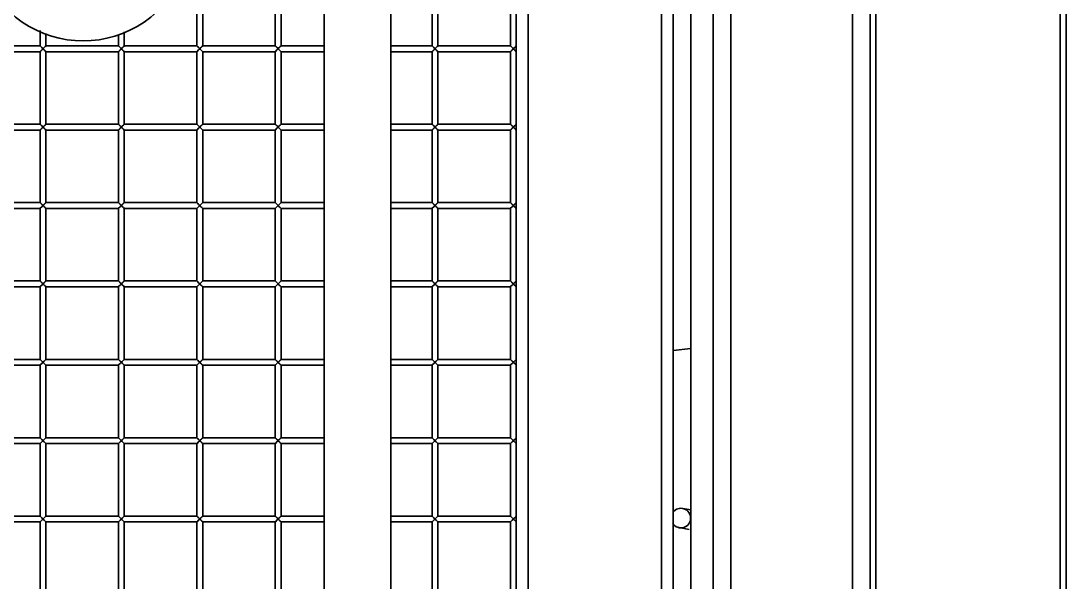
# Model space of a CAD drawing. Header units: millimetres. Extents: x 32496 to 166256, y 3504 to 23939.
# Drawn here: x 95858 to 96391, y 22008 to 22294 of the extents above; entities that cross this region are included whole.
import ezdxf

# ---------------------------------------------------------------- set-up
doc = ezdxf.new("R2010")
doc.units = ezdxf.units.MM
doc.layers.get('0').update_dxf_attribs({"lineweight": 35})

# ---------------------------------------------------------------- blocks, each defined once
blk = doc.blocks.new('8-1250')
at = {"linetype": 'Continuous'}
for p, q in [((-3742.63, -34671.29), (-3742.63, -32152.29)), ((-3680.63, -34671.29), (-3680.63, -32152.29)), ((-3671.63, -32152.29), (-3671.63, -34671.29)), ((-3668.63, -32152.29), (-3668.63, -34671.29)), ((-3574.63, -32152.29), (-3574.63, -34671.29)), ((-3571.63, -32152.29), (-3571.63, -34671.29)), ((-3751.63, -34591.29), (-3751.63, -32232.29)), ((-3846.13, -32251.79), (-3846.13, -34571.79)), ((-3778.13, -34571.79), (-3778.13, -32251.79)), ((-3772.13, -32251.79), (-3772.13, -34571.79)), ((-3950.13, -32393.79), (-3950.13, -33324.79)), ((-3916.13, -32393.79), (-3916.13, -33324.79)), ((-3852.13, -33311.79), (-3852.13, -32408.79)), ((-3763.13, -32421.29), (-3763.13, -34421.29)), ((-4015.13, -32441.79), (-4015.13, -32478.79)), ((-4012.13, -32441.79), (-4012.13, -32478.79)), ((-3975.13, -32441.79), (-3975.13, -32478.79)), ((-3972.13, -32441.79), (-3972.13, -32478.79)), ((-3895.13, -32441.79), (-3895.13, -32478.79)), ((-3892.13, -32441.79), (-3892.13, -32478.79)), ((-3855.13, -32441.79), (-3855.13, -32478.79)), ((-4095.13, -32471.04), (-4095.13, -32478.79)), ((-4092.13, -32472.55), (-4092.13, -32478.79)), ((-4055.13, -32473.12), (-4055.13, -32478.79)), ((-4052.13, -32471.58), (-4052.13, -32478.79)), ((-4132.13, -32478.79), (-4095.13, -32478.79)), ((-4095.13, -32481.79), (-4092.13, -32478.79)), ((-4092.13, -32481.79), (-4095.13, -32478.79)), ((-4092.13, -32478.79), (-4055.13, -32478.79)), ((-4055.13, -32481.79), (-4052.13, -32478.79)), ((-4052.13, -32481.79), (-4055.13, -32478.79)), ((-4052.13, -32478.79), (-4015.13, -32478.79)), ((-4015.13, -32481.79), (-4012.13, -32478.79)), ((-4012.13, -32481.79), (-4015.13, -32478.79)), ((-4012.13, -32478.79), (-3975.13, -32478.79)), ((-3975.13, -32481.79), (-3972.13, -32478.79)), ((-3972.13, -32481.79), (-3975.13, -32478.79)), ((-3972.13, -32478.79), (-3950.13, -32478.79)), ((-3916.13, -32478.79), (-3895.13, -32478.79)), ((-3895.13, -32481.79), (-3892.13, -32478.79)), ((-3892.13, -32481.79), (-3895.13, -32478.79)), ((-3892.13, -32478.79), (-3855.13, -32478.79)), ((-3855.13, -32481.79), (-3852.13, -32478.79)), ((-3852.13, -32481.79), (-3855.13, -32478.79)), ((-4132.13, -32481.79), (-4095.13, -32481.79)), ((-4095.13, -32481.79), (-4095.13, -32518.79)), ((-4095.01, -32481.67), (-4094.22, -32480.88)), ((-4094.22, -32480.88), (-4093.63, -32480.29)), ((-4092.13, -32481.79), (-4092.13, -32518.79)), ((-4092.13, -32481.79), (-4055.13, -32481.79)), ((-4055.13, -32481.79), (-4055.13, -32518.79)), ((-4055.01, -32481.67), (-4054.22, -32480.88)), ((-4054.22, -32480.88), (-4053.63, -32480.29)), ((-4052.13, -32481.79), (-4052.13, -32518.79)), ((-4052.13, -32481.79), (-4015.13, -32481.79)), ((-4015.13, -32481.79), (-4015.13, -32518.79)), ((-4015.01, -32481.67), (-4014.22, -32480.88)), ((-4014.22, -32480.88), (-4013.63, -32480.29)), ((-4012.13, -32481.79), (-4012.13, -32518.79)), ((-4012.13, -32481.79), (-3975.13, -32481.79)), ((-3975.13, -32481.79), (-3975.13, -32518.79)), ((-3975.01, -32481.67), (-3974.22, -32480.88)), ((-3974.22, -32480.88), (-3973.63, -32480.29)), ((-3972.13, -32481.79), (-3972.13, -32518.79)), ((-3972.13, -32481.79), (-3950.13, -32481.79)), ((-3916.13, -32481.79), (-3895.13, -32481.79)), ((-3895.13, -32481.79), (-3895.13, -32518.79)), ((-3895.01, -32481.67), (-3894.22, -32480.88)), ((-3894.22, -32480.88), (-3893.63, -32480.29)), ((-3892.13, -32481.79), (-3892.13, -32518.79)), ((-3892.13, -32481.79), (-3855.13, -32481.79)), ((-3855.13, -32481.79), (-3855.13, -32518.79)), ((-3855.01, -32481.67), (-3854.22, -32480.88)), ((-3854.22, -32480.88), (-3853.63, -32480.29)), ((-4132.13, -32518.79), (-4095.13, -32518.79)), ((-4132.13, -32521.79), (-4095.13, -32521.79)), ((-4095.13, -32521.79), (-4092.13, -32518.79)), ((-4092.13, -32521.79), (-4095.13, -32518.79)), ((-4095.13, -32521.79), (-4095.13, -32558.79)), ((-4095.01, -32521.67), (-4094.22, -32520.88)), ((-4094.22, -32520.88), (-4093.63, -32520.29)), ((-4092.13, -32518.79), (-4055.13, -32518.79)), ((-4092.13, -32521.79), (-4092.13, -32558.79)), ((-4092.13, -32521.79), (-4055.13, -32521.79)), ((-4055.13, -32521.79), (-4052.13, -32518.79)), ((-4052.13, -32521.79), (-4055.13, -32518.79)), ((-4055.13, -32521.79), (-4055.13, -32558.79)), ((-4055.01, -32521.67), (-4054.22, -32520.88)), ((-4054.22, -32520.88), (-4053.63, -32520.29)), ((-4052.13, -32518.79), (-4015.13, -32518.79)), ((-4052.13, -32521.79), (-4052.13, -32558.79)), ((-4052.13, -32521.79), (-4015.13, -32521.79)), ((-4015.13, -32521.79), (-4012.13, -32518.79)), ((-4012.13, -32521.79), (-4015.13, -32518.79)), ((-4015.13, -32521.79), (-4015.13, -32558.79)), ((-4015.01, -32521.67), (-4014.22, -32520.88)), ((-4014.22, -32520.88), (-4013.63, -32520.29)), ((-4012.13, -32518.79), (-3975.13, -32518.79)), ((-4012.13, -32521.79), (-4012.13, -32558.79)), ((-4012.13, -32521.79), (-3975.13, -32521.79)), ((-3975.13, -32521.79), (-3972.13, -32518.79)), ((-3972.13, -32521.79), (-3975.13, -32518.79)), ((-3975.13, -32521.79), (-3975.13, -32558.79)), ((-3975.01, -32521.67), (-3974.22, -32520.88)), ((-3974.22, -32520.88), (-3973.63, -32520.29)), ((-3972.13, -32518.79), (-3950.13, -32518.79)), ((-3972.13, -32521.79), (-3972.13, -32558.79)), ((-3972.13, -32521.79), (-3950.13, -32521.79)), ((-3916.13, -32518.79), (-3895.13, -32518.79)), ((-3916.13, -32521.79), (-3895.13, -32521.79)), ((-3895.13, -32521.79), (-3892.13, -32518.79)), ((-3892.13, -32521.79), (-3895.13, -32518.79)), ((-3895.13, -32521.79), (-3895.13, -32558.79)), ((-3895.01, -32521.67), (-3894.22, -32520.88)), ((-3894.22, -32520.88), (-3893.63, -32520.29)), ((-3892.13, -32518.79), (-3855.13, -32518.79)), ((-3892.13, -32521.79), (-3892.13, -32558.79)), ((-3892.13, -32521.79), (-3855.13, -32521.79)), ((-3855.13, -32521.79), (-3852.13, -32518.79)), ((-3852.13, -32521.79), (-3855.13, -32518.79)), ((-3855.13, -32521.79), (-3855.13, -32558.79)), ((-3855.01, -32521.67), (-3854.22, -32520.88)), ((-3854.22, -32520.88), (-3853.63, -32520.29)), ((-4132.13, -32558.79), (-4095.13, -32558.79)), ((-4095.13, -32561.79), (-4092.13, -32558.79)), ((-4092.13, -32561.79), (-4095.13, -32558.79)), ((-4092.13, -32558.79), (-4055.13, -32558.79)), ((-4055.13, -32561.79), (-4052.13, -32558.79)), ((-4052.13, -32561.79), (-4055.13, -32558.79)), ((-4052.13, -32558.79), (-4015.13, -32558.79)), ((-4015.13, -32561.79), (-4012.13, -32558.79)), ((-4012.13, -32561.79), (-4015.13, -32558.79)), ((-4012.13, -32558.79), (-3975.13, -32558.79)), ((-3975.13, -32561.79), (-3972.13, -32558.79)), ((-3972.13, -32561.79), (-3975.13, -32558.79)), ((-3972.13, -32558.79), (-3950.13, -32558.79)), ((-3916.13, -32558.79), (-3895.13, -32558.79)), ((-3895.13, -32561.79), (-3892.13, -32558.79)), ((-3892.13, -32561.79), (-3895.13, -32558.79)), ((-3892.13, -32558.79), (-3855.13, -32558.79)), ((-3855.13, -32561.79), (-3852.13, -32558.79)), ((-3852.13, -32561.79), (-3855.13, -32558.79)), ((-4132.13, -32561.79), (-4095.13, -32561.79)), ((-4095.13, -32561.79), (-4095.13, -32598.79)), ((-4095.01, -32561.67), (-4094.22, -32560.88)), ((-4094.22, -32560.88), (-4093.63, -32560.29)), ((-4092.13, -32561.79), (-4092.13, -32598.79)), ((-4092.13, -32561.79), (-4055.13, -32561.79)), ((-4055.13, -32561.79), (-4055.13, -32598.79)), ((-4055.01, -32561.67), (-4054.22, -32560.88)), ((-4054.22, -32560.88), (-4053.63, -32560.29)), ((-4052.13, -32561.79), (-4052.13, -32598.79)), ((-4052.13, -32561.79), (-4015.13, -32561.79)), ((-4015.13, -32561.79), (-4015.13, -32598.79)), ((-4015.01, -32561.67), (-4014.22, -32560.88)), ((-4014.22, -32560.88), (-4013.63, -32560.29)), ((-4012.13, -32561.79), (-4012.13, -32598.79)), ((-4012.13, -32561.79), (-3975.13, -32561.79)), ((-3975.13, -32561.79), (-3975.13, -32598.79)), ((-3975.01, -32561.67), (-3974.22, -32560.88)), ((-3974.22, -32560.88), (-3973.63, -32560.29)), ((-3972.13, -32561.79), (-3972.13, -32598.79)), ((-3972.13, -32561.79), (-3950.13, -32561.79)), ((-3916.13, -32561.79), (-3895.13, -32561.79)), ((-3895.13, -32561.79), (-3895.13, -32598.79)), ((-3895.01, -32561.67), (-3894.22, -32560.88)), ((-3894.22, -32560.88), (-3893.63, -32560.29)), ((-3892.13, -32561.79), (-3892.13, -32598.79)), ((-3892.13, -32561.79), (-3855.13, -32561.79)), ((-3855.13, -32561.79), (-3855.13, -32598.79)), ((-3855.01, -32561.67), (-3854.22, -32560.88)), ((-3854.22, -32560.88), (-3853.63, -32560.29)), ((-4132.13, -32598.79), (-4095.13, -32598.79)), ((-4132.13, -32601.79), (-4095.13, -32601.79)), ((-4095.13, -32601.79), (-4092.13, -32598.79)), ((-4092.13, -32601.79), (-4095.13, -32598.79)), ((-4095.13, -32601.79), (-4095.13, -32638.79)), ((-4095.01, -32601.67), (-4094.22, -32600.88)), ((-4094.22, -32600.88), (-4093.63, -32600.29)), ((-4092.13, -32598.79), (-4055.13, -32598.79)), ((-4092.13, -32601.79), (-4092.13, -32638.79)), ((-4092.13, -32601.79), (-4055.13, -32601.79)), ((-4055.13, -32601.79), (-4052.13, -32598.79)), ((-4052.13, -32601.79), (-4055.13, -32598.79)), ((-4055.13, -32601.79), (-4055.13, -32638.79)), ((-4055.01, -32601.67), (-4054.22, -32600.88)), ((-4054.22, -32600.88), (-4053.63, -32600.29)), ((-4052.13, -32598.79), (-4015.13, -32598.79)), ((-4052.13, -32601.79), (-4052.13, -32638.79)), ((-4052.13, -32601.79), (-4015.13, -32601.79)), ((-4015.13, -32601.79), (-4012.13, -32598.79)), ((-4012.13, -32601.79), (-4015.13, -32598.79)), ((-4015.13, -32601.79), (-4015.13, -32638.79)), ((-4015.01, -32601.67), (-4014.22, -32600.88)), ((-4014.22, -32600.88), (-4013.63, -32600.29)), ((-4012.13, -32598.79), (-3975.13, -32598.79)), ((-4012.13, -32601.79), (-4012.13, -32638.79)), ((-4012.13, -32601.79), (-3975.13, -32601.79)), ((-3975.13, -32601.79), (-3972.13, -32598.79)), ((-3972.13, -32601.79), (-3975.13, -32598.79)), ((-3975.13, -32601.79), (-3975.13, -32638.79)), ((-3975.01, -32601.67), (-3974.22, -32600.88)), ((-3974.22, -32600.88), (-3973.63, -32600.29)), ((-3972.13, -32598.79), (-3950.13, -32598.79)), ((-3972.13, -32601.79), (-3972.13, -32638.79)), ((-3972.13, -32601.79), (-3950.13, -32601.79)), ((-3916.13, -32598.79), (-3895.13, -32598.79)), ((-3916.13, -32601.79), (-3895.13, -32601.79)), ((-3895.13, -32601.79), (-3892.13, -32598.79)), ((-3892.13, -32601.79), (-3895.13, -32598.79)), ((-3895.13, -32601.79), (-3895.13, -32638.79)), ((-3895.01, -32601.67), (-3894.22, -32600.88)), ((-3894.22, -32600.88), (-3893.63, -32600.29)), ((-3892.13, -32598.79), (-3855.13, -32598.79)), ((-3892.13, -32601.79), (-3892.13, -32638.79)), ((-3892.13, -32601.79), (-3855.13, -32601.79)), ((-3855.13, -32601.79), (-3852.13, -32598.79)), ((-3852.13, -32601.79), (-3855.13, -32598.79)), ((-3855.13, -32601.79), (-3855.13, -32638.79)), ((-3855.01, -32601.67), (-3854.22, -32600.88)), ((-3854.22, -32600.88), (-3853.63, -32600.29)), ((-3772.13, -32634.28), (-3763.13, -32633.24)), ((-4132.13, -32638.79), (-4095.13, -32638.79)), ((-4095.13, -32641.79), (-4092.13, -32638.79)), ((-4092.13, -32641.79), (-4095.13, -32638.79)), ((-4092.13, -32638.79), (-4055.13, -32638.79)), ((-4055.13, -32641.79), (-4052.13, -32638.79)), ((-4052.13, -32641.79), (-4055.13, -32638.79)), ((-4052.13, -32638.79), (-4015.13, -32638.79)), ((-4015.13, -32641.79), (-4012.13, -32638.79)), ((-4012.13, -32641.79), (-4015.13, -32638.79)), ((-4012.13, -32638.79), (-3975.13, -32638.79)), ((-3975.13, -32641.79), (-3972.13, -32638.79)), ((-3972.13, -32641.79), (-3975.13, -32638.79)), ((-3972.13, -32638.79), (-3950.13, -32638.79)), ((-3916.13, -32638.79), (-3895.13, -32638.79)), ((-3895.13, -32641.79), (-3892.13, -32638.79)), ((-3892.13, -32641.79), (-3895.13, -32638.79)), ((-3892.13, -32638.79), (-3855.13, -32638.79)), ((-3855.13, -32641.79), (-3852.13, -32638.79)), ((-3852.13, -32641.79), (-3855.13, -32638.79)), ((-4132.13, -32641.79), (-4095.13, -32641.79)), ((-4095.13, -32641.79), (-4095.13, -32678.79)), ((-4095.01, -32641.67), (-4094.22, -32640.88)), ((-4094.22, -32640.88), (-4093.63, -32640.29)), ((-4092.13, -32641.79), (-4092.13, -32678.79)), ((-4092.13, -32641.79), (-4055.13, -32641.79)), ((-4055.13, -32641.79), (-4055.13, -32678.79)), ((-4055.01, -32641.67), (-4054.22, -32640.88)), ((-4054.22, -32640.88), (-4053.63, -32640.29)), ((-4052.13, -32641.79), (-4052.13, -32678.79)), ((-4052.13, -32641.79), (-4015.13, -32641.79)), ((-4015.13, -32641.79), (-4015.13, -32678.79)), ((-4015.01, -32641.67), (-4014.22, -32640.88)), ((-4014.22, -32640.88), (-4013.63, -32640.29)), ((-4012.13, -32641.79), (-4012.13, -32678.79)), ((-4012.13, -32641.79), (-3975.13, -32641.79)), ((-3975.13, -32641.79), (-3975.13, -32678.79)), ((-3975.01, -32641.67), (-3974.22, -32640.88)), ((-3974.22, -32640.88), (-3973.63, -32640.29)), ((-3972.13, -32641.79), (-3972.13, -32678.79)), ((-3972.13, -32641.79), (-3950.13, -32641.79)), ((-3916.13, -32641.79), (-3895.13, -32641.79)), ((-3895.13, -32641.79), (-3895.13, -32678.79)), ((-3895.01, -32641.67), (-3894.22, -32640.88)), ((-3894.22, -32640.88), (-3893.63, -32640.29)), ((-3892.13, -32641.79), (-3892.13, -32678.79)), ((-3892.13, -32641.79), (-3855.13, -32641.79)), ((-3855.13, -32641.79), (-3855.13, -32678.79)), ((-3855.01, -32641.67), (-3854.22, -32640.88)), ((-3854.22, -32640.88), (-3853.63, -32640.29)), ((-4132.13, -32678.79), (-4095.13, -32678.79)), ((-4132.13, -32681.79), (-4095.13, -32681.79)), ((-4095.13, -32681.79), (-4092.13, -32678.79)), ((-4092.13, -32681.79), (-4095.13, -32678.79)), ((-4095.13, -32681.79), (-4095.13, -32718.79)), ((-4095.01, -32681.67), (-4094.22, -32680.88)), ((-4094.22, -32680.88), (-4093.63, -32680.29)), ((-4092.13, -32678.79), (-4055.13, -32678.79)), ((-4092.13, -32681.79), (-4092.13, -32718.79)), ((-4092.13, -32681.79), (-4055.13, -32681.79)), ((-4055.13, -32681.79), (-4052.13, -32678.79)), ((-4052.13, -32681.79), (-4055.13, -32678.79)), ((-4055.13, -32681.79), (-4055.13, -32718.79)), ((-4055.01, -32681.67), (-4054.22, -32680.88)), ((-4054.22, -32680.88), (-4053.63, -32680.29)), ((-4052.13, -32678.79), (-4015.13, -32678.79)), ((-4052.13, -32681.79), (-4052.13, -32718.79)), ((-4052.13, -32681.79), (-4015.13, -32681.79)), ((-4015.13, -32681.79), (-4012.13, -32678.79)), ((-4012.13, -32681.79), (-4015.13, -32678.79)), ((-4015.13, -32681.79), (-4015.13, -32718.79)), ((-4015.01, -32681.67), (-4014.22, -32680.88)), ((-4014.22, -32680.88), (-4013.63, -32680.29)), ((-4012.13, -32678.79), (-3975.13, -32678.79)), ((-4012.13, -32681.79), (-4012.13, -32718.79)), ((-4012.13, -32681.79), (-3975.13, -32681.79)), ((-3975.13, -32681.79), (-3972.13, -32678.79)), ((-3972.13, -32681.79), (-3975.13, -32678.79)), ((-3975.13, -32681.79), (-3975.13, -32718.79)), ((-3975.01, -32681.67), (-3974.22, -32680.88)), ((-3974.22, -32680.88), (-3973.63, -32680.29)), ((-3972.13, -32678.79), (-3950.13, -32678.79)), ((-3972.13, -32681.79), (-3972.13, -32718.79)), ((-3972.13, -32681.79), (-3950.13, -32681.79)), ((-3916.13, -32678.79), (-3895.13, -32678.79)), ((-3916.13, -32681.79), (-3895.13, -32681.79)), ((-3895.13, -32681.79), (-3892.13, -32678.79)), ((-3892.13, -32681.79), (-3895.13, -32678.79)), ((-3895.13, -32681.79), (-3895.13, -32718.79)), ((-3895.01, -32681.67), (-3894.22, -32680.88)), ((-3894.22, -32680.88), (-3893.63, -32680.29)), ((-3892.13, -32678.79), (-3855.13, -32678.79)), ((-3892.13, -32681.79), (-3892.13, -32718.79)), ((-3892.13, -32681.79), (-3855.13, -32681.79)), ((-3855.13, -32681.79), (-3852.13, -32678.79)), ((-3852.13, -32681.79), (-3855.13, -32678.79)), ((-3855.13, -32681.79), (-3855.13, -32718.79)), ((-3855.01, -32681.67), (-3854.22, -32680.88)), ((-3854.22, -32680.88), (-3853.63, -32680.29)), ((-3767.21, -32714.86), (-3763.13, -32715.66)), ((-4132.13, -32718.79), (-4095.13, -32718.79)), ((-4095.13, -32721.79), (-4092.13, -32718.79)), ((-4092.13, -32721.79), (-4095.13, -32718.79)), ((-4092.13, -32718.79), (-4055.13, -32718.79)), ((-4055.13, -32721.79), (-4052.13, -32718.79)), ((-4052.13, -32721.79), (-4055.13, -32718.79)), ((-4052.13, -32718.79), (-4015.13, -32718.79)), ((-4015.13, -32721.79), (-4012.13, -32718.79)), ((-4012.13, -32721.79), (-4015.13, -32718.79)), ((-4012.13, -32718.79), (-3975.13, -32718.79)), ((-3975.13, -32721.79), (-3972.13, -32718.79)), ((-3972.13, -32721.79), (-3975.13, -32718.79)), ((-3972.13, -32718.79), (-3950.13, -32718.79)), ((-3916.13, -32718.79), (-3895.13, -32718.79)), ((-3895.13, -32721.79), (-3892.13, -32718.79)), ((-3892.13, -32721.79), (-3895.13, -32718.79)), ((-3892.13, -32718.79), (-3855.13, -32718.79)), ((-3855.13, -32721.79), (-3852.13, -32718.79)), ((-3852.13, -32721.79), (-3855.13, -32718.79)), ((-4132.13, -32721.79), (-4095.13, -32721.79)), ((-4095.13, -32721.79), (-4095.13, -32758.79)), ((-4095.01, -32721.67), (-4094.22, -32720.88)), ((-4094.22, -32720.88), (-4093.63, -32720.29)), ((-4092.13, -32721.79), (-4092.13, -32758.79)), ((-4092.13, -32721.79), (-4055.13, -32721.79)), ((-4055.13, -32721.79), (-4055.13, -32758.79)), ((-4055.01, -32721.67), (-4054.22, -32720.88)), ((-4054.22, -32720.88), (-4053.63, -32720.29)), ((-4052.13, -32721.79), (-4052.13, -32758.79)), ((-4052.13, -32721.79), (-4015.13, -32721.79)), ((-4015.13, -32721.79), (-4015.13, -32758.79)), ((-4015.01, -32721.67), (-4014.22, -32720.88)), ((-4014.22, -32720.88), (-4013.63, -32720.29)), ((-4012.13, -32721.79), (-4012.13, -32758.79)), ((-4012.13, -32721.79), (-3975.13, -32721.79)), ((-3975.13, -32721.79), (-3975.13, -32758.79)), ((-3975.01, -32721.67), (-3974.22, -32720.88)), ((-3974.22, -32720.88), (-3973.63, -32720.29)), ((-3972.13, -32721.79), (-3972.13, -32758.79)), ((-3972.13, -32721.79), (-3950.13, -32721.79)), ((-3916.13, -32721.79), (-3895.13, -32721.79)), ((-3895.13, -32721.79), (-3895.13, -32758.79)), ((-3895.01, -32721.67), (-3894.22, -32720.88)), ((-3894.22, -32720.88), (-3893.63, -32720.29)), ((-3892.13, -32721.79), (-3892.13, -32758.79)), ((-3892.13, -32721.79), (-3855.13, -32721.79)), ((-3855.13, -32721.79), (-3855.13, -32758.79)), ((-3855.01, -32721.67), (-3854.22, -32720.88)), ((-3854.22, -32720.88), (-3853.63, -32720.29)), ((-3769.12, -32724.68), (-3763.98, -32725.68))]:
    blk.add_line(p, q, dxfattribs=at)
for points in [[(-4093.63, -32480.29), (-4094.21, -32479.7), (-4094.69, -32479.23)], [(-4092.24, -32478.9), (-4092.56, -32479.22), (-4093.05, -32479.71), (-4093.63, -32480.29)], [(-4053.63, -32480.29), (-4054.21, -32479.7), (-4054.69, -32479.23)], [(-4052.24, -32478.9), (-4052.56, -32479.22), (-4053.05, -32479.71), (-4053.63, -32480.29)], [(-4013.63, -32480.29), (-4014.21, -32479.7), (-4014.69, -32479.23)], [(-4012.24, -32478.9), (-4012.56, -32479.22), (-4013.05, -32479.71), (-4013.63, -32480.29)], [(-3973.63, -32480.29), (-3974.21, -32479.7), (-3974.69, -32479.23)], [(-3972.24, -32478.9), (-3972.56, -32479.22), (-3973.05, -32479.71), (-3973.63, -32480.29)], [(-3893.63, -32480.29), (-3894.21, -32479.7), (-3894.69, -32479.23)], [(-3892.24, -32478.9), (-3892.56, -32479.22), (-3893.05, -32479.71), (-3893.63, -32480.29)], [(-3853.63, -32480.29), (-3854.21, -32479.7), (-3854.69, -32479.23)], [(-3852.24, -32478.9), (-3852.56, -32479.22), (-3853.05, -32479.71), (-3853.63, -32480.29)], [(-4093.63, -32480.29), (-4093.04, -32480.88), (-4092.57, -32481.35), (-4092.13, -32481.79)], [(-4053.63, -32480.29), (-4053.04, -32480.88), (-4052.57, -32481.35), (-4052.13, -32481.79)], [(-4013.63, -32480.29), (-4013.04, -32480.88), (-4012.57, -32481.35), (-4012.13, -32481.79)], [(-3973.63, -32480.29), (-3973.04, -32480.88), (-3972.57, -32481.35), (-3972.13, -32481.79)], [(-3893.63, -32480.29), (-3893.04, -32480.88), (-3892.57, -32481.35), (-3892.13, -32481.79)], [(-3853.63, -32480.29), (-3853.04, -32480.88), (-3852.57, -32481.35), (-3852.13, -32481.79)], [(-4093.63, -32520.29), (-4094.21, -32519.7), (-4094.69, -32519.23)], [(-4092.24, -32518.9), (-4092.56, -32519.22), (-4093.05, -32519.71), (-4093.63, -32520.29)], [(-4093.63, -32520.29), (-4093.04, -32520.88), (-4092.57, -32521.35), (-4092.13, -32521.79)], [(-4053.63, -32520.29), (-4054.21, -32519.7), (-4054.69, -32519.23)], [(-4052.24, -32518.9), (-4052.56, -32519.22), (-4053.05, -32519.71), (-4053.63, -32520.29)], [(-4053.63, -32520.29), (-4053.04, -32520.88), (-4052.57, -32521.35), (-4052.13, -32521.79)], [(-4013.63, -32520.29), (-4014.21, -32519.7), (-4014.69, -32519.23)], [(-4012.24, -32518.9), (-4012.56, -32519.22), (-4013.05, -32519.71), (-4013.63, -32520.29)], [(-4013.63, -32520.29), (-4013.04, -32520.88), (-4012.57, -32521.35), (-4012.13, -32521.79)], [(-3973.63, -32520.29), (-3974.21, -32519.7), (-3974.69, -32519.23)], [(-3972.24, -32518.9), (-3972.56, -32519.22), (-3973.05, -32519.71), (-3973.63, -32520.29)], [(-3973.63, -32520.29), (-3973.04, -32520.88), (-3972.57, -32521.35), (-3972.13, -32521.79)], [(-3893.63, -32520.29), (-3894.21, -32519.7), (-3894.69, -32519.23)], [(-3892.24, -32518.9), (-3892.56, -32519.22), (-3893.05, -32519.71), (-3893.63, -32520.29)], [(-3893.63, -32520.29), (-3893.04, -32520.88), (-3892.57, -32521.35), (-3892.13, -32521.79)], [(-3853.63, -32520.29), (-3854.21, -32519.7), (-3854.69, -32519.23)], [(-3852.24, -32518.9), (-3852.56, -32519.22), (-3853.05, -32519.71), (-3853.63, -32520.29)], [(-3853.63, -32520.29), (-3853.04, -32520.88), (-3852.57, -32521.35), (-3852.13, -32521.79)], [(-4093.63, -32560.29), (-4094.21, -32559.7), (-4094.69, -32559.23)], [(-4092.24, -32558.9), (-4092.56, -32559.22), (-4093.05, -32559.71), (-4093.63, -32560.29)], [(-4053.63, -32560.29), (-4054.21, -32559.7), (-4054.69, -32559.23)], [(-4052.24, -32558.9), (-4052.56, -32559.22), (-4053.05, -32559.71), (-4053.63, -32560.29)], [(-4013.63, -32560.29), (-4014.21, -32559.7), (-4014.69, -32559.23)], [(-4012.24, -32558.9), (-4012.56, -32559.22), (-4013.05, -32559.71), (-4013.63, -32560.29)], [(-3973.63, -32560.29), (-3974.21, -32559.7), (-3974.69, -32559.23)], [(-3972.24, -32558.9), (-3972.56, -32559.22), (-3973.05, -32559.71), (-3973.63, -32560.29)], [(-3893.63, -32560.29), (-3894.21, -32559.7), (-3894.69, -32559.23)], [(-3892.24, -32558.9), (-3892.56, -32559.22), (-3893.05, -32559.71), (-3893.63, -32560.29)], [(-3853.63, -32560.29), (-3854.21, -32559.7), (-3854.69, -32559.23)], [(-3852.24, -32558.9), (-3852.56, -32559.22), (-3853.05, -32559.71), (-3853.63, -32560.29)], [(-4093.63, -32560.29), (-4093.04, -32560.88), (-4092.57, -32561.35), (-4092.13, -32561.79)], [(-4053.63, -32560.29), (-4053.04, -32560.88), (-4052.57, -32561.35), (-4052.13, -32561.79)], [(-4013.63, -32560.29), (-4013.04, -32560.88), (-4012.57, -32561.35), (-4012.13, -32561.79)], [(-3973.63, -32560.29), (-3973.04, -32560.88), (-3972.57, -32561.35), (-3972.13, -32561.79)], [(-3893.63, -32560.29), (-3893.04, -32560.88), (-3892.57, -32561.35), (-3892.13, -32561.79)], [(-3853.63, -32560.29), (-3853.04, -32560.88), (-3852.57, -32561.35), (-3852.13, -32561.79)], [(-4093.63, -32600.29), (-4094.21, -32599.7), (-4094.69, -32599.23)], [(-4092.24, -32598.9), (-4092.56, -32599.22), (-4093.05, -32599.71), (-4093.63, -32600.29)], [(-4093.63, -32600.29), (-4093.04, -32600.88), (-4092.57, -32601.35), (-4092.13, -32601.79)], [(-4053.63, -32600.29), (-4054.21, -32599.7), (-4054.69, -32599.23)], [(-4052.24, -32598.9), (-4052.56, -32599.22), (-4053.05, -32599.71), (-4053.63, -32600.29)], [(-4053.63, -32600.29), (-4053.04, -32600.88), (-4052.57, -32601.35), (-4052.13, -32601.79)], [(-4013.63, -32600.29), (-4014.21, -32599.7), (-4014.69, -32599.23)], [(-4012.24, -32598.9), (-4012.56, -32599.22), (-4013.05, -32599.71), (-4013.63, -32600.29)], [(-4013.63, -32600.29), (-4013.04, -32600.88), (-4012.57, -32601.35), (-4012.13, -32601.79)], [(-3973.63, -32600.29), (-3974.21, -32599.7), (-3974.69, -32599.23)], [(-3972.24, -32598.9), (-3972.56, -32599.22), (-3973.05, -32599.71), (-3973.63, -32600.29)], [(-3973.63, -32600.29), (-3973.04, -32600.88), (-3972.57, -32601.35), (-3972.13, -32601.79)], [(-3893.63, -32600.29), (-3894.21, -32599.7), (-3894.69, -32599.23)], [(-3892.24, -32598.9), (-3892.56, -32599.22), (-3893.05, -32599.71), (-3893.63, -32600.29)], [(-3893.63, -32600.29), (-3893.04, -32600.88), (-3892.57, -32601.35), (-3892.13, -32601.79)], [(-3853.63, -32600.29), (-3854.21, -32599.7), (-3854.69, -32599.23)], [(-3852.24, -32598.9), (-3852.56, -32599.22), (-3853.05, -32599.71), (-3853.63, -32600.29)], [(-3853.63, -32600.29), (-3853.04, -32600.88), (-3852.57, -32601.35), (-3852.13, -32601.79)], [(-4093.63, -32640.29), (-4094.21, -32639.7), (-4094.69, -32639.23)], [(-4092.24, -32638.9), (-4092.56, -32639.22), (-4093.05, -32639.71), (-4093.63, -32640.29)], [(-4053.63, -32640.29), (-4054.21, -32639.7), (-4054.69, -32639.23)], [(-4052.24, -32638.9), (-4052.56, -32639.22), (-4053.05, -32639.71), (-4053.63, -32640.29)], [(-4013.63, -32640.29), (-4014.21, -32639.7), (-4014.69, -32639.23)], [(-4012.24, -32638.9), (-4012.56, -32639.22), (-4013.05, -32639.71), (-4013.63, -32640.29)], [(-3973.63, -32640.29), (-3974.21, -32639.7), (-3974.69, -32639.23)], [(-3972.24, -32638.9), (-3972.56, -32639.22), (-3973.05, -32639.71), (-3973.63, -32640.29)], [(-3893.63, -32640.29), (-3894.21, -32639.7), (-3894.69, -32639.23)], [(-3892.24, -32638.9), (-3892.56, -32639.22), (-3893.05, -32639.71), (-3893.63, -32640.29)], [(-3853.63, -32640.29), (-3854.21, -32639.7), (-3854.69, -32639.23)], [(-3852.24, -32638.9), (-3852.56, -32639.22), (-3853.05, -32639.71), (-3853.63, -32640.29)], [(-4093.63, -32640.29), (-4093.04, -32640.88), (-4092.57, -32641.35), (-4092.13, -32641.79)], [(-4053.63, -32640.29), (-4053.04, -32640.88), (-4052.57, -32641.35), (-4052.13, -32641.79)], [(-4013.63, -32640.29), (-4013.04, -32640.88), (-4012.57, -32641.35), (-4012.13, -32641.79)], [(-3973.63, -32640.29), (-3973.04, -32640.88), (-3972.57, -32641.35), (-3972.13, -32641.79)], [(-3893.63, -32640.29), (-3893.04, -32640.88), (-3892.57, -32641.35), (-3892.13, -32641.79)], [(-3853.63, -32640.29), (-3853.04, -32640.88), (-3852.57, -32641.35), (-3852.13, -32641.79)], [(-4093.63, -32680.29), (-4094.21, -32679.7), (-4094.69, -32679.23)], [(-4092.24, -32678.9), (-4092.56, -32679.22), (-4093.05, -32679.71), (-4093.63, -32680.29)], [(-4093.63, -32680.29), (-4093.04, -32680.88), (-4092.57, -32681.35), (-4092.13, -32681.79)], [(-4053.63, -32680.29), (-4054.21, -32679.7), (-4054.69, -32679.23)], [(-4052.24, -32678.9), (-4052.56, -32679.22), (-4053.05, -32679.71), (-4053.63, -32680.29)], [(-4053.63, -32680.29), (-4053.04, -32680.88), (-4052.57, -32681.35), (-4052.13, -32681.79)], [(-4013.63, -32680.29), (-4014.21, -32679.7), (-4014.69, -32679.23)], [(-4012.24, -32678.9), (-4012.56, -32679.22), (-4013.05, -32679.71), (-4013.63, -32680.29)], [(-4013.63, -32680.29), (-4013.04, -32680.88), (-4012.57, -32681.35), (-4012.13, -32681.79)], [(-3973.63, -32680.29), (-3974.21, -32679.7), (-3974.69, -32679.23)], [(-3972.24, -32678.9), (-3972.56, -32679.22), (-3973.05, -32679.71), (-3973.63, -32680.29)], [(-3973.63, -32680.29), (-3973.04, -32680.88), (-3972.57, -32681.35), (-3972.13, -32681.79)], [(-3893.63, -32680.29), (-3894.21, -32679.7), (-3894.69, -32679.23)], [(-3892.24, -32678.9), (-3892.56, -32679.22), (-3893.05, -32679.71), (-3893.63, -32680.29)], [(-3893.63, -32680.29), (-3893.04, -32680.88), (-3892.57, -32681.35), (-3892.13, -32681.79)], [(-3853.63, -32680.29), (-3854.21, -32679.7), (-3854.69, -32679.23)], [(-3852.24, -32678.9), (-3852.56, -32679.22), (-3853.05, -32679.71), (-3853.63, -32680.29)], [(-3853.63, -32680.29), (-3853.04, -32680.88), (-3852.57, -32681.35), (-3852.13, -32681.79)], [(-4093.63, -32720.29), (-4094.21, -32719.7), (-4094.69, -32719.23)], [(-4092.24, -32718.9), (-4092.56, -32719.22), (-4093.05, -32719.71), (-4093.63, -32720.29)], [(-4053.63, -32720.29), (-4054.21, -32719.7), (-4054.69, -32719.23)], [(-4052.24, -32718.9), (-4052.56, -32719.22), (-4053.05, -32719.71), (-4053.63, -32720.29)], [(-4013.63, -32720.29), (-4014.21, -32719.7), (-4014.69, -32719.23)], [(-4012.24, -32718.9), (-4012.56, -32719.22), (-4013.05, -32719.71), (-4013.63, -32720.29)], [(-3973.63, -32720.29), (-3974.21, -32719.7), (-3974.69, -32719.23)], [(-3972.24, -32718.9), (-3972.56, -32719.22), (-3973.05, -32719.71), (-3973.63, -32720.29)], [(-3893.63, -32720.29), (-3894.21, -32719.7), (-3894.69, -32719.23)], [(-3892.24, -32718.9), (-3892.56, -32719.22), (-3893.05, -32719.71), (-3893.63, -32720.29)], [(-3853.63, -32720.29), (-3854.21, -32719.7), (-3854.69, -32719.23)], [(-3852.24, -32718.9), (-3852.56, -32719.22), (-3853.05, -32719.71), (-3853.63, -32720.29)], [(-4093.63, -32720.29), (-4093.04, -32720.88), (-4092.57, -32721.35), (-4092.13, -32721.79)], [(-4053.63, -32720.29), (-4053.04, -32720.88), (-4052.57, -32721.35), (-4052.13, -32721.79)], [(-4013.63, -32720.29), (-4013.04, -32720.88), (-4012.57, -32721.35), (-4012.13, -32721.79)], [(-3973.63, -32720.29), (-3973.04, -32720.88), (-3972.57, -32721.35), (-3972.13, -32721.79)], [(-3893.63, -32720.29), (-3893.04, -32720.88), (-3892.57, -32721.35), (-3892.13, -32721.79)], [(-3853.63, -32720.29), (-3853.04, -32720.88), (-3852.57, -32721.35), (-3852.13, -32721.79)]]:
    blk.add_lwpolyline(points, dxfattribs=at)
for centre, radius, start, end in [((-4073.13, -32421.29), 55, 166.6691, 13.3257), ((-3768.17, -32719.77), 5, 214.946, 143.7858)]:
    blk.add_arc(centre, radius, start, end, dxfattribs=at)

msp = doc.modelspace()

# ---------------------------------------------------------------- block references
at = {"color": 6}
msp.add_blockref('8-1250', (99962.893, 54760.291), dxfattribs=at)

doc.saveas('drawing.dxf')
